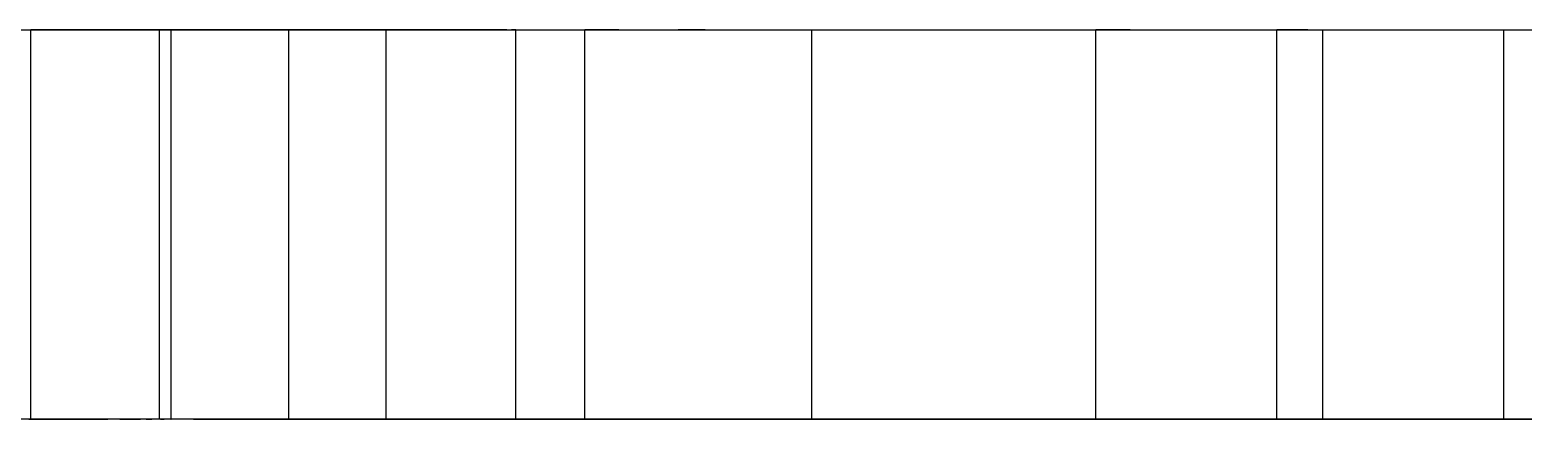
# Model space of a CAD drawing. Header units: millimetres. Extents: x -50 to 192, y -197 to 32.
# Drawn here: x -23.82 to -0.77, y -160 to -154 of the extents above; entities that cross this region are included whole.
import ezdxf

# ---------------------------------------------------------------- set-up
doc = ezdxf.new("R2010")
doc.units = ezdxf.units.MM
doc.layers.add('FRONT_XZ', color=7, linetype='Continuous')

msp = doc.modelspace()

# ---------------------------------------------------------------- linework, layer by layer
at = {"layer": 'FRONT_XZ'}
for p, q in [((-39, -154), (39, -154)), ((-23.83, -154), (-23.762, -154)), ((-23.8, -160), (-23.8, -154)), ((-23.781, -154), (-23.8, -154)), ((-23.725, -154), (-23.781, -154)), ((-23.762, -154), (-23.694, -154)), ((-23.631, -154), (-23.725, -154)), ((-23.694, -154), (-23.625, -154)), ((-23.5, -154), (-23.631, -154)), ((-23.625, -154), (-23.556, -154)), ((-23.556, -154), (-23.487, -154)), ((-23.331, -154), (-23.5, -154)), ((-23.487, -154), (-23.417, -154)), ((-23.417, -154), (-23.348, -154)), ((-23.348, -154), (-23.278, -154)), ((-23.126, -154), (-23.331, -154)), ((-23.278, -154), (-23.209, -154)), ((-23.209, -154), (-23.14, -154)), ((-23.14, -154), (-23.071, -154)), ((-22.884, -154), (-23.126, -154)), ((-23.071, -154), (-23.003, -154)), ((-23.003, -154), (-22.935, -154)), ((-22.935, -154), (-22.868, -154)), ((-22.606, -154), (-22.884, -154)), ((-22.868, -154), (-22.802, -154)), ((-22.802, -154), (-22.737, -154)), ((-22.737, -154), (-22.673, -154)), ((-22.673, -154), (-22.61, -154)), ((-22.548, -154), (-22.61, -154)), ((-22.292, -154), (-22.606, -154)), ((-22.488, -154), (-22.548, -154)), ((-22.429, -154), (-22.488, -154)), ((-22.371, -154), (-22.429, -154)), ((-22.371, -154), (-22.315, -154)), ((-22.315, -154), (-22.261, -154)), ((-21.943, -154), (-22.292, -154)), ((-22.261, -154), (-22.208, -154)), ((-22.208, -154), (-22.158, -154)), ((-22.158, -154), (-22.109, -154)), ((-22.062, -154), (-22.109, -154)), ((-22.018, -154), (-22.062, -154)), ((-21.975, -154), (-22.018, -154)), ((-21.975, -154), (-21.935, -154)), ((-21.559, -154), (-21.943, -154)), ((-21.897, -154), (-21.935, -154)), ((-21.861, -154), (-21.897, -154)), ((-21.828, -154), (-21.861, -154)), ((-21.797, -154), (-21.828, -154)), ((-21.815, -160), (-21.815, -154)), ((-21.814, -154), (-21.815, -154)), ((-21.809, -154), (-21.814, -154)), ((-21.802, -154), (-21.809, -154)), ((-21.793, -154), (-21.802, -154)), ((-21.769, -154), (-21.797, -154)), ((-21.78, -154), (-21.793, -154)), ((-21.765, -154), (-21.78, -154)), ((-21.769, -154), (-21.744, -154)), ((-21.748, -154), (-21.765, -154)), ((-21.727, -154), (-21.748, -154)), ((-21.721, -154), (-21.744, -154)), ((-21.704, -154), (-21.727, -154)), ((-21.7, -154), (-21.721, -154)), ((-21.678, -154), (-21.704, -154)), ((-21.682, -154), (-21.7, -154)), ((-21.667, -154), (-21.682, -154)), ((-21.65, -154), (-21.678, -154)), ((-21.655, -154), (-21.667, -154)), ((-21.645, -154), (-21.655, -154)), ((-21.619, -154), (-21.65, -154)), ((-21.638, -154), (-21.645, -154)), ((-21.634, -154), (-21.638, -154)), ((-21.634, -154), (-21.633, -154)), ((-21.633, -160), (-21.633, -154)), ((-21.586, -154), (-21.619, -154)), ((-21.551, -154), (-21.586, -154)), ((-21.141, -154), (-21.559, -154)), ((-21.513, -154), (-21.551, -154)), ((-21.472, -154), (-21.513, -154)), ((-21.43, -154), (-21.472, -154)), ((-21.385, -154), (-21.43, -154)), ((-21.339, -154), (-21.385, -154)), ((-21.29, -154), (-21.339, -154)), ((-21.29, -154), (-21.239, -154)), ((-21.239, -154), (-21.187, -154)), ((-21.187, -154), (-21.133, -154)), ((-20.69, -154), (-21.141, -154)), ((-21.133, -154), (-21.077, -154)), ((-21.077, -154), (-21.019, -154)), ((-21.019, -154), (-20.96, -154)), ((-20.96, -154), (-20.899, -154)), ((-20.899, -154), (-20.838, -154)), ((-20.838, -154), (-20.775, -154)), ((-20.775, -154), (-20.71, -154)), ((-20.71, -154), (-20.645, -154)), ((-20.206, -154), (-20.69, -154)), ((-20.645, -154), (-20.579, -154)), ((-20.579, -154), (-20.512, -154)), ((-20.512, -154), (-20.445, -154)), ((-20.445, -154), (-20.376, -154)), ((-20.376, -154), (-20.308, -154)), ((-20.308, -154), (-20.239, -154)), ((-20.239, -154), (-20.169, -154)), ((-19.69, -154), (-20.206, -154)), ((-20.169, -154), (-20.1, -154)), ((-20.1, -154), (-20.03, -154)), ((-20.03, -154), (-19.961, -154)), ((-19.961, -154), (-19.891, -154)), ((-19.891, -154), (-19.822, -154)), ((-19.822, -154), (-19.753, -154)), ((-19.817, -160), (-19.817, -154)), ((-19.815, -154), (-19.817, -154)), ((-19.811, -154), (-19.815, -154)), ((-19.804, -154), (-19.811, -154)), ((-19.794, -154), (-19.804, -154)), ((-19.782, -154), (-19.794, -154)), ((-19.767, -154), (-19.782, -154)), ((-19.749, -154), (-19.767, -154)), ((-19.753, -154), (-19.685, -154)), ((-19.729, -154), (-19.749, -154)), ((-19.706, -154), (-19.729, -154)), ((-19.68, -154), (-19.706, -154)), ((-19.143, -154), (-19.69, -154)), ((-19.685, -154), (-19.618, -154)), ((-19.652, -154), (-19.68, -154)), ((-19.621, -154), (-19.652, -154)), ((-19.588, -154), (-19.621, -154)), ((-19.618, -154), (-19.551, -154)), ((-19.552, -154), (-19.588, -154)), ((-19.514, -154), (-19.552, -154)), ((-19.551, -154), (-19.485, -154)), ((-19.474, -154), (-19.514, -154)), ((-19.485, -154), (-19.419, -154)), ((-19.432, -154), (-19.474, -154)), ((-19.387, -154), (-19.432, -154)), ((-19.419, -154), (-19.355, -154)), ((-19.34, -154), (-19.387, -154)), ((-19.355, -154), (-19.292, -154)), ((-19.292, -154), (-19.34, -154)), ((-19.292, -154), (-19.23, -154)), ((-19.292, -154), (-19.241, -154)), ((-19.241, -154), (-19.188, -154)), ((-19.23, -154), (-19.17, -154)), ((-19.188, -154), (-19.134, -154)), ((-19.17, -154), (-19.111, -154)), ((-18.565, -154), (-19.143, -154)), ((-19.134, -154), (-19.078, -154)), ((-19.111, -154), (-19.053, -154)), ((-19.078, -154), (-19.021, -154)), ((-19.053, -154), (-18.997, -154)), ((-19.021, -154), (-18.962, -154)), ((-18.997, -154), (-18.943, -154)), ((-18.962, -154), (-18.901, -154)), ((-18.943, -154), (-18.89, -154)), ((-18.901, -154), (-18.839, -154)), ((-18.89, -154), (-18.84, -154)), ((-18.84, -154), (-18.791, -154)), ((-18.839, -154), (-18.776, -154)), ((-18.791, -154), (-18.744, -154)), ((-18.776, -154), (-18.712, -154)), ((-18.744, -154), (-18.7, -154)), ((-18.712, -154), (-18.647, -154)), ((-18.7, -154), (-18.657, -154)), ((-18.657, -154), (-18.617, -154)), ((-18.647, -154), (-18.581, -154)), ((-18.617, -154), (-18.579, -154)), ((-18.581, -154), (-18.514, -154)), ((-18.579, -154), (-18.544, -154)), ((-17.959, -154), (-18.565, -154)), ((-18.544, -154), (-18.51, -154)), ((-18.514, -154), (-18.446, -154)), ((-18.51, -154), (-18.48, -154)), ((-18.48, -154), (-18.451, -154)), ((-18.451, -154), (-18.426, -154)), ((-18.446, -154), (-18.378, -154)), ((-18.403, -154), (-18.426, -154)), ((-18.403, -154), (-18.382, -154)), ((-18.382, -154), (-18.364, -154)), ((-18.378, -154), (-18.309, -154)), ((-18.364, -154), (-18.349, -154)), ((-18.349, -154), (-18.337, -154)), ((-18.337, -154), (-18.327, -154)), ((-18.327, -154), (-18.32, -154)), ((-18.32, -154), (-18.316, -154)), ((-18.315, -154), (-18.316, -154)), ((-18.315, -160), (-18.315, -154)), ((-18.309, -154), (-18.24, -154)), ((-18.24, -154), (-18.171, -154)), ((-18.171, -154), (-18.101, -154)), ((-18.101, -154), (-18.032, -154)), ((-18.032, -154), (-17.962, -154)), ((-17.962, -154), (-17.893, -154)), ((-17.324, -154), (-17.959, -154)), ((-17.893, -154), (-17.824, -154)), ((-17.824, -154), (-17.755, -154)), ((-17.755, -154), (-17.687, -154)), ((-17.687, -154), (-17.619, -154)), ((-17.619, -154), (-17.552, -154)), ((-17.552, -154), (-17.486, -154)), ((-17.486, -154), (-17.421, -154)), ((-17.421, -154), (-17.357, -154)), ((-17.357, -154), (-17.294, -154)), ((-16.661, -154), (-17.324, -154)), ((-17.294, -154), (-17.232, -154)), ((-17.232, -154), (-17.172, -154)), ((-17.172, -154), (-17.112, -154)), ((-17.055, -154), (-17.112, -154)), ((-17.055, -154), (-16.999, -154)), ((-16.999, -154), (-16.945, -154)), ((-16.945, -154), (-16.892, -154)), ((-16.892, -154), (-16.841, -154)), ((-16.841, -154), (-16.793, -154)), ((-16.793, -154), (-16.746, -154)), ((-16.746, -154), (-16.701, -154)), ((-16.701, -154), (-16.659, -154)), ((-16.661, -154), (-15.972, -154)), ((-16.619, -154), (-16.659, -154)), ((-16.581, -154), (-16.619, -154)), ((-16.545, -154), (-16.581, -154)), ((-16.512, -154), (-16.545, -154)), ((-16.481, -154), (-16.512, -154)), ((-16.453, -154), (-16.481, -154)), ((-16.453, -154), (-16.427, -154)), ((-16.427, -154), (-16.404, -154)), ((-16.404, -154), (-16.384, -154)), ((-16.366, -154), (-16.384, -154)), ((-16.351, -154), (-16.366, -154)), ((-16.339, -154), (-16.351, -154)), ((-16.329, -154), (-16.339, -154)), ((-16.329, -154), (-16.322, -154)), ((-16.318, -154), (-16.322, -154)), ((-16.318, -154), (-16.317, -154)), ((-16.317, -160), (-16.317, -154)), ((-15.972, -154), (-15.258, -154)), ((-15.258, -154), (-14.52, -154)), ((-15.25, -160), (-15.25, -154)), ((-15.249, -154), (-15.25, -154)), ((-15.244, -154), (-15.249, -154)), ((-15.238, -154), (-15.244, -154)), ((-15.228, -154), (-15.238, -154)), ((-15.216, -154), (-15.228, -154)), ((-15.2, -154), (-15.216, -154)), ((-15.183, -154), (-15.2, -154)), ((-15.162, -154), (-15.183, -154)), ((-15.139, -154), (-15.162, -154)), ((-15.113, -154), (-15.139, -154)), ((-15.085, -154), (-15.113, -154)), ((-15.054, -154), (-15.085, -154)), ((-15.021, -154), (-15.054, -154)), ((-14.986, -154), (-15.021, -154)), ((-14.948, -154), (-14.986, -154)), ((-14.908, -154), (-14.948, -154)), ((-14.865, -154), (-14.908, -154)), ((-14.82, -154), (-14.865, -154)), ((-14.774, -154), (-14.82, -154)), ((-14.725, -154), (-14.774, -154)), ((-14.725, -154), (-14.674, -154)), ((-14.674, -154), (-14.622, -154)), ((-14.622, -154), (-14.568, -154)), ((-14.568, -154), (-14.512, -154)), ((-14.52, -154), (-13.759, -154)), ((-14.512, -154), (-14.454, -154)), ((-14.454, -154), (-14.395, -154)), ((-14.395, -154), (-14.335, -154)), ((-14.335, -154), (-14.273, -154)), ((-14.273, -154), (-14.21, -154)), ((-14.21, -154), (-14.146, -154)), ((-14.146, -154), (-14.08, -154)), ((-14.08, -154), (-14.014, -154)), ((-14.014, -154), (-13.947, -154)), ((-13.947, -154), (-13.88, -154)), ((-13.88, -154), (-13.811, -154)), ((-13.743, -154), (-13.811, -154)), ((-13.759, -154), (-12.976, -154)), ((-13.674, -154), (-13.743, -154)), ((-13.604, -154), (-13.674, -154)), ((-13.535, -154), (-13.604, -154)), ((-13.465, -154), (-13.535, -154)), ((-13.396, -154), (-13.465, -154)), ((-13.396, -154), (-13.326, -154)), ((-13.326, -154), (-13.257, -154)), ((-13.257, -154), (-13.189, -154)), ((-13.189, -154), (-13.12, -154)), ((-13.12, -154), (-13.053, -154)), ((-13.053, -154), (-12.986, -154)), ((-12.986, -154), (-12.92, -154)), ((-12.976, -154), (-12.172, -154)), ((-12.92, -154), (-12.854, -154)), ((-12.854, -154), (-12.79, -154)), ((-12.79, -154), (-12.727, -154)), ((-12.727, -154), (-12.665, -154)), ((-12.665, -154), (-12.605, -154)), ((-12.605, -154), (-12.546, -154)), ((-12.546, -154), (-12.488, -154)), ((-12.488, -154), (-12.432, -154)), ((-12.432, -154), (-12.378, -154)), ((-12.378, -154), (-12.326, -154)), ((-12.326, -154), (-12.275, -154)), ((-12.275, -154), (-12.226, -154)), ((-12.226, -154), (-12.18, -154)), ((-12.18, -154), (-12.135, -154)), ((-12.172, -154), (-11.349, -154)), ((-12.135, -154), (-12.092, -154)), ((-12.092, -154), (-12.052, -154)), ((-12.052, -154), (-12.014, -154)), ((-12.014, -154), (-11.979, -154)), ((-11.979, -154), (-11.946, -154)), ((-11.946, -154), (-11.915, -154)), ((-11.915, -154), (-11.887, -154)), ((-11.887, -154), (-11.861, -154)), ((-11.861, -154), (-11.838, -154)), ((-11.838, -154), (-11.817, -154)), ((-11.817, -154), (-11.8, -154)), ((-11.8, -154), (-11.784, -154)), ((-11.784, -154), (-11.772, -154)), ((-11.772, -154), (-11.762, -154)), ((-11.762, -154), (-11.756, -154)), ((-11.756, -154), (-11.751, -154)), ((-11.751, -154), (-11.75, -154)), ((-11.75, -160), (-11.75, -154)), ((-11.349, -154), (-10.509, -154)), ((-10.509, -154), (-9.652, -154)), ((-9.652, -154), (-8.779, -154)), ((-8.779, -154), (-7.893, -154)), ((-7.893, -154), (-6.994, -154)), ((-7.364, -160), (-7.364, -154)), ((-7.362, -154), (-7.364, -154)), ((-7.358, -154), (-7.362, -154)), ((-7.351, -154), (-7.358, -154)), ((-7.342, -154), (-7.351, -154)), ((-7.329, -154), (-7.342, -154)), ((-7.314, -154), (-7.329, -154)), ((-7.296, -154), (-7.314, -154)), ((-7.276, -154), (-7.296, -154)), ((-7.253, -154), (-7.276, -154)), ((-7.227, -154), (-7.253, -154)), ((-7.199, -154), (-7.227, -154)), ((-7.168, -154), (-7.199, -154)), ((-7.135, -154), (-7.168, -154)), ((-7.099, -154), (-7.135, -154)), ((-7.061, -154), (-7.099, -154)), ((-7.021, -154), (-7.061, -154)), ((-6.979, -154), (-7.021, -154)), ((-6.994, -154), (-6.084, -154)), ((-6.934, -154), (-6.979, -154)), ((-6.887, -154), (-6.934, -154)), ((-6.839, -154), (-6.887, -154)), ((-6.839, -154), (-6.788, -154)), ((-6.788, -154), (-6.736, -154)), ((-6.736, -154), (-6.681, -154)), ((-6.681, -154), (-6.625, -154)), ((-6.625, -154), (-6.568, -154)), ((-6.568, -154), (-6.509, -154)), ((-6.509, -154), (-6.448, -154)), ((-6.448, -154), (-6.386, -154)), ((-6.386, -154), (-6.323, -154)), ((-6.323, -154), (-6.259, -154)), ((-6.259, -154), (-6.194, -154)), ((-6.194, -154), (-6.128, -154)), ((-6.128, -154), (-6.061, -154)), ((-6.084, -154), (-5.164, -154)), ((-6.061, -154), (-5.993, -154)), ((-5.993, -154), (-5.925, -154)), ((-5.925, -154), (-5.856, -154)), ((-5.856, -154), (-5.787, -154)), ((-5.787, -154), (-5.718, -154)), ((-5.718, -154), (-5.648, -154)), ((-5.648, -154), (-5.579, -154)), ((-5.579, -154), (-5.509, -154)), ((-5.509, -154), (-5.44, -154)), ((-5.44, -154), (-5.371, -154)), ((-5.371, -154), (-5.302, -154)), ((-5.302, -154), (-5.234, -154)), ((-5.234, -154), (-5.166, -154)), ((-5.166, -154), (-5.099, -154)), ((-5.164, -154), (-4.236, -154)), ((-5.099, -154), (-5.033, -154)), ((-5.033, -154), (-4.968, -154)), ((-4.968, -154), (-4.904, -154)), ((-4.904, -154), (-4.841, -154)), ((-4.841, -154), (-4.779, -154)), ((-4.779, -154), (-4.719, -154)), ((-4.719, -154), (-4.66, -154)), ((-4.66, -154), (-4.602, -154)), ((-4.602, -154), (-4.546, -154)), ((-4.572, -160), (-4.572, -154)), ((-4.571, -154), (-4.572, -154)), ((-4.567, -154), (-4.571, -154)), ((-4.56, -154), (-4.567, -154)), ((-4.55, -154), (-4.56, -154)), ((-4.538, -154), (-4.55, -154)), ((-4.546, -154), (-4.492, -154)), ((-4.523, -154), (-4.538, -154)), ((-4.505, -154), (-4.523, -154)), ((-4.484, -154), (-4.505, -154)), ((-4.492, -154), (-4.439, -154)), ((-4.461, -154), (-4.484, -154)), ((-4.436, -154), (-4.461, -154)), ((-4.439, -154), (-4.389, -154)), ((-4.407, -154), (-4.436, -154)), ((-4.377, -154), (-4.407, -154)), ((-4.389, -154), (-4.34, -154)), ((-4.344, -154), (-4.377, -154)), ((-4.308, -154), (-4.344, -154)), ((-4.34, -154), (-4.293, -154)), ((-4.27, -154), (-4.308, -154)), ((-4.293, -154), (-4.249, -154)), ((-4.23, -154), (-4.27, -154)), ((-4.249, -154), (-4.206, -154)), ((-4.236, -154), (-3.302, -154)), ((-4.187, -154), (-4.23, -154)), ((-4.206, -154), (-4.166, -154)), ((-4.143, -154), (-4.187, -154)), ((-4.166, -154), (-4.128, -154)), ((-4.096, -154), (-4.143, -154)), ((-4.128, -154), (-4.092, -154)), ((-4.096, -154), (-4.047, -154)), ((-4.092, -154), (-4.059, -154)), ((-4.059, -154), (-4.028, -154)), ((-4.047, -154), (-3.997, -154)), ((-4.028, -154), (-4, -154)), ((-4, -154), (-3.975, -154)), ((-3.997, -154), (-3.944, -154)), ((-3.975, -154), (-3.951, -154)), ((-3.951, -154), (-3.931, -154)), ((-3.944, -154), (-3.89, -154)), ((-3.931, -154), (-3.913, -154)), ((-3.913, -154), (-3.898, -154)), ((-3.898, -154), (-3.886, -154)), ((-3.89, -154), (-3.834, -154)), ((-3.886, -154), (-3.876, -154)), ((-3.876, -154), (-3.869, -154)), ((-3.869, -154), (-3.865, -154)), ((-3.865, -154), (-3.864, -154)), ((-3.864, -160), (-3.864, -154)), ((-3.834, -154), (-3.776, -154)), ((-3.776, -154), (-3.717, -154)), ((-3.717, -154), (-3.657, -154)), ((-3.657, -154), (-3.595, -154)), ((-3.595, -154), (-3.532, -154)), ((-3.532, -154), (-3.468, -154)), ((-3.468, -154), (-3.403, -154)), ((-3.403, -154), (-3.337, -154)), ((-3.337, -154), (-3.27, -154)), ((-3.302, -154), (-2.362, -154)), ((-3.27, -154), (-3.202, -154)), ((-3.202, -154), (-3.134, -154)), ((-3.134, -154), (-3.065, -154)), ((-3.065, -154), (-2.996, -154)), ((-2.996, -154), (-2.927, -154)), ((-2.927, -154), (-2.857, -154)), ((-2.857, -154), (-2.787, -154)), ((-2.787, -154), (-2.718, -154)), ((-2.718, -154), (-2.649, -154)), ((-2.649, -154), (-2.579, -154)), ((-2.579, -154), (-2.511, -154)), ((-2.511, -154), (-2.443, -154)), ((-2.443, -154), (-2.375, -154)), ((-2.375, -154), (-2.308, -154)), ((-2.362, -154), (-1.419, -154)), ((-2.308, -154), (-2.242, -154)), ((-2.242, -154), (-2.177, -154)), ((-2.177, -154), (-2.113, -154)), ((-2.113, -154), (-2.05, -154)), ((-2.05, -154), (-1.988, -154)), ((-1.988, -154), (-1.927, -154)), ((-1.927, -154), (-1.868, -154)), ((-1.868, -154), (-1.811, -154)), ((-1.811, -154), (-1.755, -154)), ((-1.755, -154), (-1.7, -154)), ((-1.7, -154), (-1.648, -154)), ((-1.648, -154), (-1.597, -154)), ((-1.597, -154), (-1.548, -154)), ((-1.548, -154), (-1.502, -154)), ((-1.502, -154), (-1.457, -154)), ((-1.457, -154), (-1.415, -154)), ((-1.419, -154), (-0.473, -154)), ((-1.415, -154), (-1.374, -154)), ((-1.374, -154), (-1.337, -154)), ((-1.337, -154), (-1.301, -154)), ((-1.301, -154), (-1.268, -154)), ((-1.268, -154), (-1.237, -154)), ((-1.237, -154), (-1.209, -154)), ((-1.209, -154), (-1.183, -154)), ((-1.183, -154), (-1.16, -154)), ((-1.16, -154), (-1.14, -154)), ((-1.14, -154), (-1.122, -154)), ((-1.122, -154), (-1.107, -154)), ((-1.107, -154), (-1.094, -154)), ((-1.094, -154), (-1.085, -154)), ((-1.085, -154), (-1.078, -154)), ((-1.078, -154), (-1.074, -154)), ((-1.074, -154), (-1.072, -154)), ((-1.072, -160), (-1.072, -154)), ((39, -160), (-39, -160)), ((-23.83, -160), (-23.762, -160)), ((-23.781, -160), (-23.8, -160)), ((-23.725, -160), (-23.781, -160)), ((-23.762, -160), (-23.694, -160)), ((-23.631, -160), (-23.725, -160)), ((-23.694, -160), (-23.625, -160)), ((-23.5, -160), (-23.631, -160)), ((-23.625, -160), (-23.556, -160)), ((-23.556, -160), (-23.487, -160)), ((-23.331, -160), (-23.5, -160)), ((-23.487, -160), (-23.417, -160)), ((-23.417, -160), (-23.348, -160)), ((-23.348, -160), (-23.278, -160)), ((-23.126, -160), (-23.331, -160)), ((-23.278, -160), (-23.209, -160)), ((-23.209, -160), (-23.14, -160)), ((-23.14, -160), (-23.071, -160)), ((-22.884, -160), (-23.126, -160)), ((-23.071, -160), (-23.003, -160)), ((-23.003, -160), (-22.935, -160)), ((-22.935, -160), (-22.868, -160)), ((-22.606, -160), (-22.884, -160)), ((-22.868, -160), (-22.802, -160)), ((-22.802, -160), (-22.737, -160)), ((-22.737, -160), (-22.673, -160)), ((-22.673, -160), (-22.61, -160)), ((-22.548, -160), (-22.61, -160)), ((-22.292, -160), (-22.606, -160)), ((-22.488, -160), (-22.548, -160)), ((-22.429, -160), (-22.488, -160)), ((-22.429, -160), (-22.371, -160)), ((-22.371, -160), (-22.315, -160)), ((-22.315, -160), (-22.261, -160)), ((-21.943, -160), (-22.292, -160)), ((-22.261, -160), (-22.208, -160)), ((-22.208, -160), (-22.158, -160)), ((-22.158, -160), (-22.109, -160)), ((-22.062, -160), (-22.109, -160)), ((-22.018, -160), (-22.062, -160)), ((-22.018, -160), (-21.975, -160)), ((-21.975, -160), (-21.935, -160)), ((-21.559, -160), (-21.943, -160)), ((-21.897, -160), (-21.935, -160)), ((-21.861, -160), (-21.897, -160)), ((-21.828, -160), (-21.861, -160)), ((-21.797, -160), (-21.828, -160)), ((-21.814, -160), (-21.815, -160)), ((-21.809, -160), (-21.814, -160)), ((-21.802, -160), (-21.809, -160)), ((-21.793, -160), (-21.802, -160)), ((-21.797, -160), (-21.769, -160)), ((-21.78, -160), (-21.793, -160)), ((-21.765, -160), (-21.78, -160)), ((-21.769, -160), (-21.744, -160)), ((-21.748, -160), (-21.765, -160)), ((-21.727, -160), (-21.748, -160)), ((-21.721, -160), (-21.744, -160)), ((-21.704, -160), (-21.727, -160)), ((-21.7, -160), (-21.721, -160)), ((-21.678, -160), (-21.704, -160)), ((-21.682, -160), (-21.7, -160)), ((-21.667, -160), (-21.682, -160)), ((-21.65, -160), (-21.678, -160)), ((-21.655, -160), (-21.667, -160)), ((-21.645, -160), (-21.655, -160)), ((-21.619, -160), (-21.65, -160)), ((-21.638, -160), (-21.645, -160)), ((-21.638, -160), (-21.634, -160)), ((-21.634, -160), (-21.633, -160)), ((-21.586, -160), (-21.619, -160)), ((-21.551, -160), (-21.586, -160)), ((-21.141, -160), (-21.559, -160)), ((-21.513, -160), (-21.551, -160)), ((-21.472, -160), (-21.513, -160)), ((-21.43, -160), (-21.472, -160)), ((-21.385, -160), (-21.43, -160)), ((-21.339, -160), (-21.385, -160)), ((-21.29, -160), (-21.339, -160)), ((-21.29, -160), (-21.239, -160)), ((-21.239, -160), (-21.187, -160)), ((-21.187, -160), (-21.133, -160)), ((-20.69, -160), (-21.141, -160)), ((-21.133, -160), (-21.077, -160)), ((-21.077, -160), (-21.019, -160)), ((-21.019, -160), (-20.96, -160)), ((-20.96, -160), (-20.899, -160)), ((-20.899, -160), (-20.838, -160)), ((-20.838, -160), (-20.775, -160)), ((-20.775, -160), (-20.71, -160)), ((-20.71, -160), (-20.645, -160)), ((-20.206, -160), (-20.69, -160)), ((-20.645, -160), (-20.579, -160)), ((-20.579, -160), (-20.512, -160)), ((-20.512, -160), (-20.445, -160)), ((-20.445, -160), (-20.376, -160)), ((-20.376, -160), (-20.308, -160)), ((-20.308, -160), (-20.239, -160)), ((-20.239, -160), (-20.169, -160)), ((-19.69, -160), (-20.206, -160)), ((-20.169, -160), (-20.1, -160)), ((-20.1, -160), (-20.03, -160)), ((-20.03, -160), (-19.961, -160)), ((-19.961, -160), (-19.891, -160)), ((-19.891, -160), (-19.822, -160)), ((-19.822, -160), (-19.753, -160)), ((-19.815, -160), (-19.817, -160)), ((-19.811, -160), (-19.815, -160)), ((-19.804, -160), (-19.811, -160)), ((-19.794, -160), (-19.804, -160)), ((-19.782, -160), (-19.794, -160)), ((-19.767, -160), (-19.782, -160)), ((-19.749, -160), (-19.767, -160)), ((-19.753, -160), (-19.685, -160)), ((-19.729, -160), (-19.749, -160)), ((-19.706, -160), (-19.729, -160)), ((-19.68, -160), (-19.706, -160)), ((-19.143, -160), (-19.69, -160)), ((-19.685, -160), (-19.618, -160)), ((-19.652, -160), (-19.68, -160)), ((-19.621, -160), (-19.652, -160)), ((-19.588, -160), (-19.621, -160)), ((-19.618, -160), (-19.551, -160)), ((-19.552, -160), (-19.588, -160)), ((-19.514, -160), (-19.552, -160)), ((-19.551, -160), (-19.485, -160)), ((-19.474, -160), (-19.514, -160)), ((-19.485, -160), (-19.419, -160)), ((-19.432, -160), (-19.474, -160)), ((-19.387, -160), (-19.432, -160)), ((-19.419, -160), (-19.355, -160)), ((-19.34, -160), (-19.387, -160)), ((-19.355, -160), (-19.292, -160)), ((-19.292, -160), (-19.34, -160)), ((-19.292, -160), (-19.23, -160)), ((-19.292, -160), (-19.241, -160)), ((-19.241, -160), (-19.188, -160)), ((-19.23, -160), (-19.17, -160)), ((-19.188, -160), (-19.134, -160)), ((-19.17, -160), (-19.111, -160)), ((-18.565, -160), (-19.143, -160)), ((-19.134, -160), (-19.078, -160)), ((-19.111, -160), (-19.053, -160)), ((-19.078, -160), (-19.021, -160)), ((-19.053, -160), (-18.997, -160)), ((-19.021, -160), (-18.962, -160)), ((-18.997, -160), (-18.943, -160)), ((-18.962, -160), (-18.901, -160)), ((-18.943, -160), (-18.89, -160)), ((-18.901, -160), (-18.839, -160)), ((-18.89, -160), (-18.84, -160)), ((-18.84, -160), (-18.791, -160)), ((-18.839, -160), (-18.776, -160)), ((-18.791, -160), (-18.744, -160)), ((-18.776, -160), (-18.712, -160)), ((-18.744, -160), (-18.7, -160)), ((-18.712, -160), (-18.647, -160)), ((-18.7, -160), (-18.657, -160)), ((-18.657, -160), (-18.617, -160)), ((-18.647, -160), (-18.581, -160)), ((-18.617, -160), (-18.579, -160)), ((-18.581, -160), (-18.514, -160)), ((-18.579, -160), (-18.544, -160)), ((-17.959, -160), (-18.565, -160)), ((-18.544, -160), (-18.51, -160)), ((-18.514, -160), (-18.446, -160)), ((-18.51, -160), (-18.48, -160)), ((-18.48, -160), (-18.451, -160)), ((-18.451, -160), (-18.426, -160)), ((-18.446, -160), (-18.378, -160)), ((-18.403, -160), (-18.426, -160)), ((-18.382, -160), (-18.403, -160)), ((-18.382, -160), (-18.364, -160)), ((-18.378, -160), (-18.309, -160)), ((-18.364, -160), (-18.349, -160)), ((-18.349, -160), (-18.337, -160)), ((-18.337, -160), (-18.327, -160)), ((-18.327, -160), (-18.32, -160)), ((-18.32, -160), (-18.316, -160)), ((-18.316, -160), (-18.315, -160)), ((-18.309, -160), (-18.24, -160)), ((-18.24, -160), (-18.171, -160)), ((-18.171, -160), (-18.101, -160)), ((-18.101, -160), (-18.032, -160)), ((-18.032, -160), (-17.962, -160)), ((-17.962, -160), (-17.893, -160)), ((-17.324, -160), (-17.959, -160)), ((-17.893, -160), (-17.824, -160)), ((-17.824, -160), (-17.755, -160)), ((-17.755, -160), (-17.687, -160)), ((-17.687, -160), (-17.619, -160)), ((-17.619, -160), (-17.552, -160)), ((-17.552, -160), (-17.486, -160)), ((-17.486, -160), (-17.421, -160)), ((-17.421, -160), (-17.357, -160)), ((-17.357, -160), (-17.294, -160)), ((-16.661, -160), (-17.324, -160)), ((-17.294, -160), (-17.232, -160)), ((-17.232, -160), (-17.172, -160)), ((-17.172, -160), (-17.112, -160)), ((-17.112, -160), (-17.055, -160)), ((-17.055, -160), (-16.999, -160)), ((-16.999, -160), (-16.945, -160)), ((-16.945, -160), (-16.892, -160)), ((-16.892, -160), (-16.841, -160)), ((-16.841, -160), (-16.793, -160)), ((-16.793, -160), (-16.746, -160)), ((-16.746, -160), (-16.701, -160)), ((-16.701, -160), (-16.659, -160)), ((-16.661, -160), (-15.972, -160)), ((-16.619, -160), (-16.659, -160)), ((-16.581, -160), (-16.619, -160)), ((-16.545, -160), (-16.581, -160)), ((-16.512, -160), (-16.545, -160)), ((-16.481, -160), (-16.512, -160)), ((-16.481, -160), (-16.453, -160)), ((-16.453, -160), (-16.427, -160)), ((-16.427, -160), (-16.404, -160)), ((-16.404, -160), (-16.384, -160)), ((-16.366, -160), (-16.384, -160)), ((-16.351, -160), (-16.366, -160)), ((-16.339, -160), (-16.351, -160)), ((-16.339, -160), (-16.329, -160)), ((-16.329, -160), (-16.322, -160)), ((-16.318, -160), (-16.322, -160)), ((-16.317, -160), (-16.318, -160)), ((-15.972, -160), (-15.258, -160)), ((-15.258, -160), (-14.52, -160)), ((-15.249, -160), (-15.25, -160)), ((-15.244, -160), (-15.249, -160)), ((-15.238, -160), (-15.244, -160)), ((-15.228, -160), (-15.238, -160)), ((-15.216, -160), (-15.228, -160)), ((-15.2, -160), (-15.216, -160)), ((-15.183, -160), (-15.2, -160)), ((-15.162, -160), (-15.183, -160)), ((-15.139, -160), (-15.162, -160)), ((-15.113, -160), (-15.139, -160)), ((-15.085, -160), (-15.113, -160)), ((-15.054, -160), (-15.085, -160)), ((-15.021, -160), (-15.054, -160)), ((-14.986, -160), (-15.021, -160)), ((-14.948, -160), (-14.986, -160)), ((-14.908, -160), (-14.948, -160)), ((-14.865, -160), (-14.908, -160)), ((-14.82, -160), (-14.865, -160)), ((-14.774, -160), (-14.82, -160)), ((-14.725, -160), (-14.774, -160)), ((-14.725, -160), (-14.674, -160)), ((-14.674, -160), (-14.622, -160)), ((-14.622, -160), (-14.568, -160)), ((-14.568, -160), (-14.512, -160)), ((-14.52, -160), (-13.759, -160)), ((-14.512, -160), (-14.454, -160)), ((-14.454, -160), (-14.395, -160)), ((-14.395, -160), (-14.335, -160)), ((-14.335, -160), (-14.273, -160)), ((-14.273, -160), (-14.21, -160)), ((-14.21, -160), (-14.146, -160)), ((-14.146, -160), (-14.08, -160)), ((-14.08, -160), (-14.014, -160)), ((-14.014, -160), (-13.947, -160)), ((-13.947, -160), (-13.88, -160)), ((-13.88, -160), (-13.811, -160)), ((-13.743, -160), (-13.811, -160)), ((-13.759, -160), (-12.976, -160)), ((-13.674, -160), (-13.743, -160)), ((-13.604, -160), (-13.674, -160)), ((-13.535, -160), (-13.604, -160)), ((-13.465, -160), (-13.535, -160)), ((-13.465, -160), (-13.396, -160)), ((-13.396, -160), (-13.326, -160)), ((-13.326, -160), (-13.257, -160)), ((-13.257, -160), (-13.189, -160)), ((-13.189, -160), (-13.12, -160)), ((-13.12, -160), (-13.053, -160)), ((-13.053, -160), (-12.986, -160)), ((-12.986, -160), (-12.92, -160)), ((-12.976, -160), (-12.172, -160)), ((-12.92, -160), (-12.854, -160)), ((-12.854, -160), (-12.79, -160)), ((-12.79, -160), (-12.727, -160)), ((-12.727, -160), (-12.665, -160)), ((-12.665, -160), (-12.605, -160)), ((-12.605, -160), (-12.546, -160)), ((-12.546, -160), (-12.488, -160)), ((-12.488, -160), (-12.432, -160)), ((-12.432, -160), (-12.378, -160)), ((-12.378, -160), (-12.326, -160)), ((-12.326, -160), (-12.275, -160)), ((-12.275, -160), (-12.226, -160)), ((-12.226, -160), (-12.18, -160)), ((-12.18, -160), (-12.135, -160)), ((-12.172, -160), (-11.349, -160)), ((-12.135, -160), (-12.092, -160)), ((-12.092, -160), (-12.052, -160)), ((-12.052, -160), (-12.014, -160)), ((-12.014, -160), (-11.979, -160)), ((-11.979, -160), (-11.946, -160)), ((-11.946, -160), (-11.915, -160)), ((-11.915, -160), (-11.887, -160)), ((-11.887, -160), (-11.861, -160)), ((-11.861, -160), (-11.838, -160)), ((-11.838, -160), (-11.817, -160)), ((-11.817, -160), (-11.8, -160)), ((-11.8, -160), (-11.784, -160)), ((-11.784, -160), (-11.772, -160)), ((-11.772, -160), (-11.762, -160)), ((-11.762, -160), (-11.756, -160)), ((-11.756, -160), (-11.751, -160)), ((-11.751, -160), (-11.75, -160)), ((-11.349, -160), (-10.509, -160)), ((-10.509, -160), (-9.652, -160)), ((-9.652, -160), (-8.779, -160)), ((-8.779, -160), (-7.893, -160)), ((-7.893, -160), (-6.994, -160)), ((-7.362, -160), (-7.364, -160)), ((-7.358, -160), (-7.362, -160)), ((-7.351, -160), (-7.358, -160)), ((-7.342, -160), (-7.351, -160)), ((-7.329, -160), (-7.342, -160)), ((-7.314, -160), (-7.329, -160)), ((-7.296, -160), (-7.314, -160)), ((-7.276, -160), (-7.296, -160)), ((-7.253, -160), (-7.276, -160)), ((-7.227, -160), (-7.253, -160)), ((-7.199, -160), (-7.227, -160)), ((-7.168, -160), (-7.199, -160)), ((-7.135, -160), (-7.168, -160)), ((-7.099, -160), (-7.135, -160)), ((-7.061, -160), (-7.099, -160)), ((-7.021, -160), (-7.061, -160)), ((-6.979, -160), (-7.021, -160)), ((-6.994, -160), (-6.084, -160)), ((-6.934, -160), (-6.979, -160)), ((-6.887, -160), (-6.934, -160)), ((-6.839, -160), (-6.887, -160)), ((-6.839, -160), (-6.788, -160)), ((-6.788, -160), (-6.736, -160)), ((-6.736, -160), (-6.681, -160)), ((-6.681, -160), (-6.625, -160)), ((-6.625, -160), (-6.568, -160)), ((-6.568, -160), (-6.509, -160)), ((-6.509, -160), (-6.448, -160)), ((-6.448, -160), (-6.386, -160)), ((-6.386, -160), (-6.323, -160)), ((-6.323, -160), (-6.259, -160)), ((-6.259, -160), (-6.194, -160)), ((-6.194, -160), (-6.128, -160)), ((-6.128, -160), (-6.061, -160)), ((-6.084, -160), (-5.164, -160)), ((-6.061, -160), (-5.993, -160)), ((-5.993, -160), (-5.925, -160)), ((-5.925, -160), (-5.856, -160)), ((-5.856, -160), (-5.787, -160)), ((-5.787, -160), (-5.718, -160)), ((-5.718, -160), (-5.648, -160)), ((-5.648, -160), (-5.579, -160)), ((-5.579, -160), (-5.509, -160)), ((-5.509, -160), (-5.44, -160)), ((-5.44, -160), (-5.371, -160)), ((-5.371, -160), (-5.302, -160)), ((-5.302, -160), (-5.234, -160)), ((-5.234, -160), (-5.166, -160)), ((-5.166, -160), (-5.099, -160)), ((-5.164, -160), (-4.236, -160)), ((-5.099, -160), (-5.033, -160)), ((-5.033, -160), (-4.968, -160)), ((-4.968, -160), (-4.904, -160)), ((-4.904, -160), (-4.841, -160)), ((-4.841, -160), (-4.779, -160)), ((-4.779, -160), (-4.719, -160)), ((-4.719, -160), (-4.66, -160)), ((-4.66, -160), (-4.602, -160)), ((-4.602, -160), (-4.546, -160)), ((-4.571, -160), (-4.572, -160)), ((-4.567, -160), (-4.571, -160)), ((-4.56, -160), (-4.567, -160)), ((-4.55, -160), (-4.56, -160)), ((-4.538, -160), (-4.55, -160)), ((-4.546, -160), (-4.492, -160)), ((-4.523, -160), (-4.538, -160)), ((-4.505, -160), (-4.523, -160)), ((-4.484, -160), (-4.505, -160)), ((-4.492, -160), (-4.439, -160)), ((-4.461, -160), (-4.484, -160)), ((-4.436, -160), (-4.461, -160)), ((-4.439, -160), (-4.389, -160)), ((-4.407, -160), (-4.436, -160)), ((-4.377, -160), (-4.407, -160)), ((-4.389, -160), (-4.34, -160)), ((-4.344, -160), (-4.377, -160)), ((-4.308, -160), (-4.344, -160)), ((-4.34, -160), (-4.293, -160)), ((-4.27, -160), (-4.308, -160)), ((-4.293, -160), (-4.249, -160)), ((-4.23, -160), (-4.27, -160)), ((-4.249, -160), (-4.206, -160)), ((-4.236, -160), (-3.302, -160)), ((-4.187, -160), (-4.23, -160)), ((-4.206, -160), (-4.166, -160)), ((-4.143, -160), (-4.187, -160)), ((-4.166, -160), (-4.128, -160)), ((-4.096, -160), (-4.143, -160)), ((-4.128, -160), (-4.092, -160)), ((-4.096, -160), (-4.047, -160)), ((-4.092, -160), (-4.059, -160)), ((-4.059, -160), (-4.028, -160)), ((-4.047, -160), (-3.997, -160)), ((-4.028, -160), (-4, -160)), ((-4, -160), (-3.975, -160)), ((-3.997, -160), (-3.944, -160)), ((-3.975, -160), (-3.951, -160)), ((-3.951, -160), (-3.931, -160)), ((-3.944, -160), (-3.89, -160)), ((-3.931, -160), (-3.913, -160)), ((-3.913, -160), (-3.898, -160)), ((-3.898, -160), (-3.886, -160)), ((-3.89, -160), (-3.834, -160)), ((-3.886, -160), (-3.876, -160)), ((-3.876, -160), (-3.869, -160)), ((-3.869, -160), (-3.865, -160)), ((-3.865, -160), (-3.864, -160)), ((-3.834, -160), (-3.776, -160)), ((-3.776, -160), (-3.717, -160)), ((-3.717, -160), (-3.657, -160)), ((-3.657, -160), (-3.595, -160)), ((-3.595, -160), (-3.532, -160)), ((-3.532, -160), (-3.468, -160)), ((-3.468, -160), (-3.403, -160)), ((-3.403, -160), (-3.337, -160)), ((-3.337, -160), (-3.27, -160)), ((-3.302, -160), (-2.362, -160)), ((-3.27, -160), (-3.202, -160)), ((-3.202, -160), (-3.134, -160)), ((-3.134, -160), (-3.065, -160)), ((-3.065, -160), (-2.996, -160)), ((-2.996, -160), (-2.927, -160)), ((-2.927, -160), (-2.857, -160)), ((-2.857, -160), (-2.787, -160)), ((-2.787, -160), (-2.718, -160)), ((-2.718, -160), (-2.649, -160)), ((-2.649, -160), (-2.579, -160)), ((-2.579, -160), (-2.511, -160)), ((-2.511, -160), (-2.443, -160)), ((-2.443, -160), (-2.375, -160)), ((-2.375, -160), (-2.308, -160)), ((-2.362, -160), (-1.419, -160)), ((-2.308, -160), (-2.242, -160)), ((-2.242, -160), (-2.177, -160)), ((-2.177, -160), (-2.113, -160)), ((-2.113, -160), (-2.05, -160)), ((-2.05, -160), (-1.988, -160)), ((-1.988, -160), (-1.927, -160)), ((-1.927, -160), (-1.868, -160)), ((-1.868, -160), (-1.811, -160)), ((-1.811, -160), (-1.755, -160)), ((-1.755, -160), (-1.7, -160)), ((-1.7, -160), (-1.648, -160)), ((-1.648, -160), (-1.597, -160)), ((-1.597, -160), (-1.548, -160)), ((-1.548, -160), (-1.502, -160)), ((-1.502, -160), (-1.457, -160)), ((-1.457, -160), (-1.415, -160)), ((-1.419, -160), (-0.473, -160)), ((-1.415, -160), (-1.374, -160)), ((-1.374, -160), (-1.337, -160)), ((-1.337, -160), (-1.301, -160)), ((-1.301, -160), (-1.268, -160)), ((-1.268, -160), (-1.237, -160)), ((-1.237, -160), (-1.209, -160)), ((-1.209, -160), (-1.183, -160)), ((-1.183, -160), (-1.16, -160)), ((-1.16, -160), (-1.14, -160)), ((-1.14, -160), (-1.122, -160)), ((-1.122, -160), (-1.107, -160)), ((-1.107, -160), (-1.094, -160)), ((-1.094, -160), (-1.085, -160)), ((-1.085, -160), (-1.078, -160)), ((-1.078, -160), (-1.074, -160)), ((-1.074, -160), (-1.072, -160))]:
    msp.add_line(p, q, dxfattribs=at)

doc.saveas('drawing.dxf')
